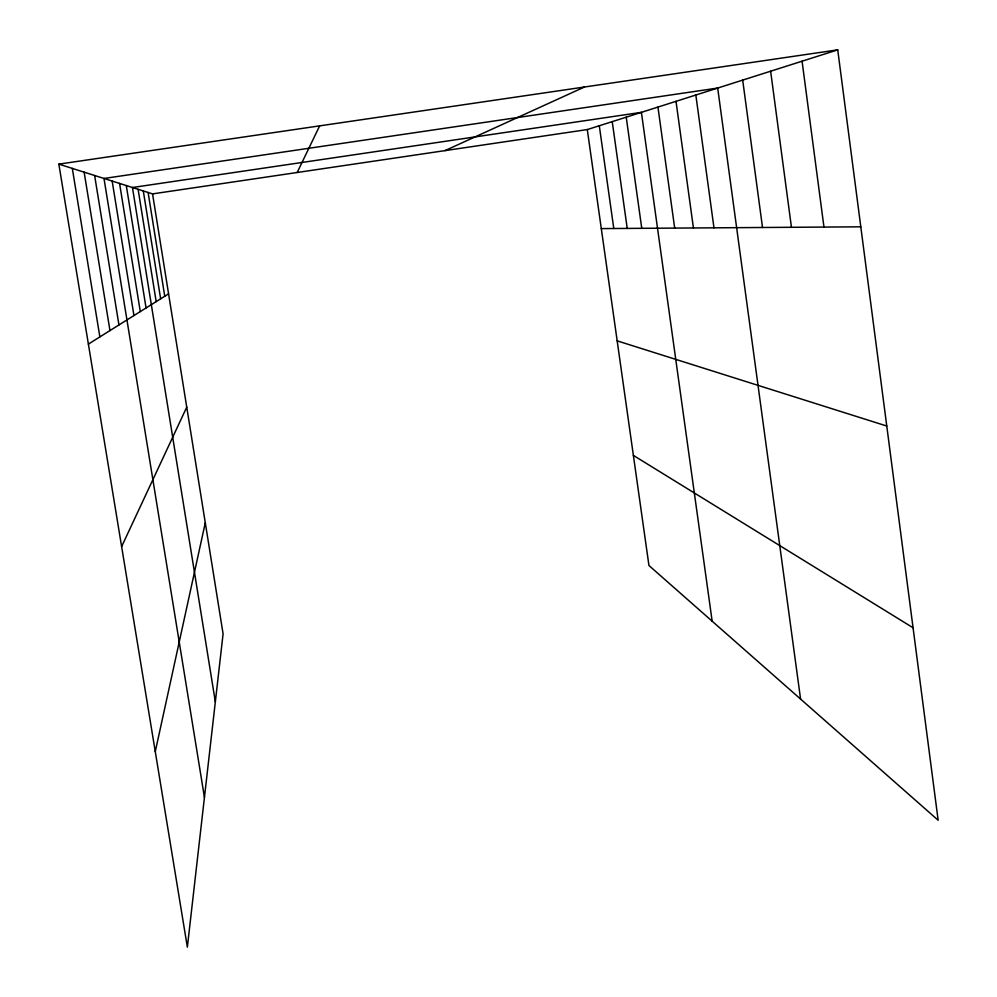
<?xml version="1.0" encoding="UTF-8"?>
<svg xmlns="http://www.w3.org/2000/svg" width="997" height="997" viewBox="0 0 997 997"><rect width="100%" height="100%" fill="white"/><g stroke="black" fill="none" stroke-linecap="round" stroke-linejoin="round"><path stroke-width="1.5" d="M155.27 751.626L205.282 522.752M121.622 546.618L186.738 407.162M297.181 172.493L319.651 125.871M88.384 344.102L168.58 293.853M444.998 150.622L584.441 87.013M587.295 129.573L837.729 49.85L938.152 820.244L648.947 565.511L587.295 129.573L152.553 193.892L58.848 164.131L187.361 947.15L223.091 633.855L152.553 193.892M58.848 164.131L837.729 49.85M601.303 228.6L860.797 226.818M617.18 340.862L886.769 426.031M633.382 455.405L913.065 627.761M72.307 168.406L99.862 336.911M119.565 183.411L140.29 311.587M112.163 181.068L133.947 315.55M204.447 797.401L103.987 178.463L717.69 88.06L800.579 699.071M94.628 175.497L118.942 324.96M84.134 172.169L109.969 330.58M148.104 192.483L164.754 296.246M143.294 190.95L160.642 298.826M138.097 189.305L156.18 301.617M215.34 701.838L132.451 187.511L641.407 112.349L712.157 621.181M126.295 185.554L146.061 307.961M626.228 117.185L641.756 228.325M612.233 121.634L627.225 228.425M599.297 125.759L613.778 228.512M657.945 107.09L674.682 228.101M695.831 95.027L713.977 227.827M676.003 101.333L693.426 227.977M742.69 80.109L762.518 227.49M770.631 71.211L791.444 227.291M802.074 61.203L823.958 227.079"/></g></svg>
